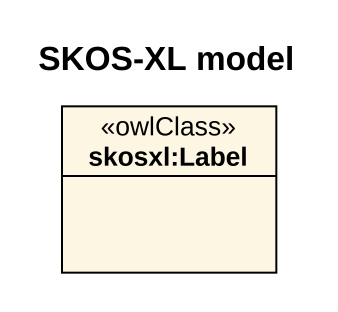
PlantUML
@startuml
title SKOS-XL model
hide circle
hide empty members
class "skosxl:Label" as skosxl_Label <<owlClass>>
@enduml
